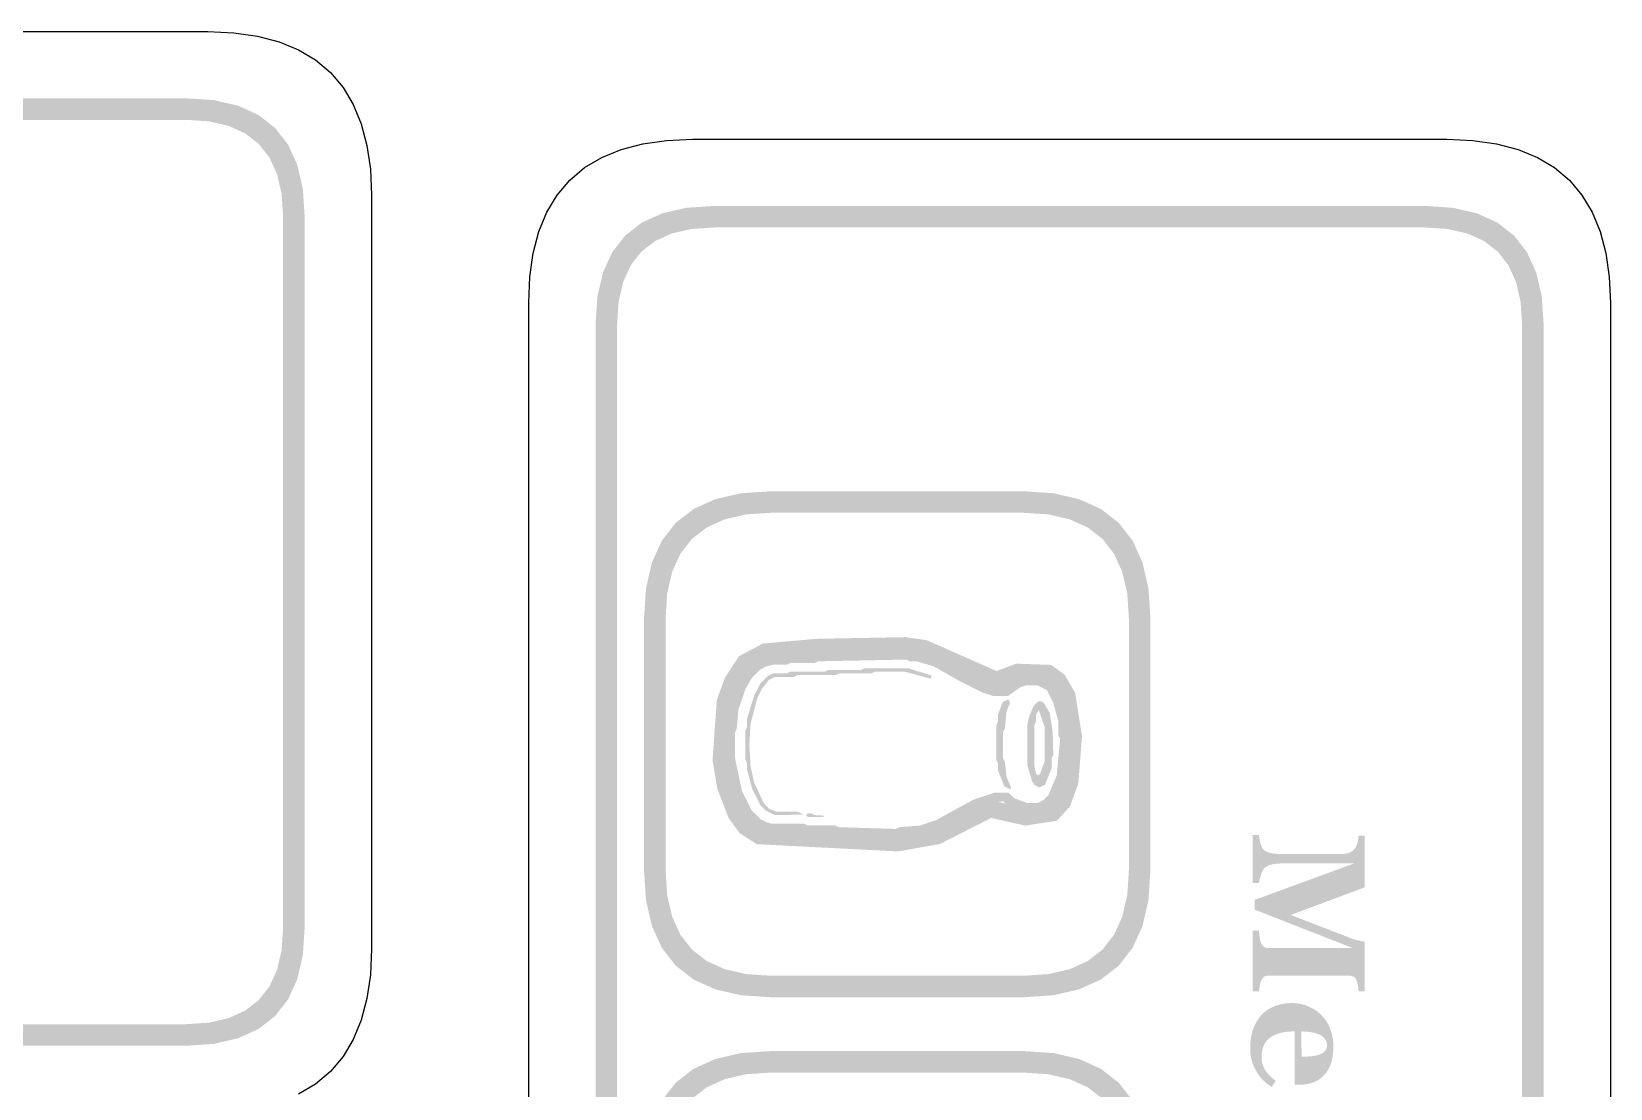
# Model space of a CAD drawing. Header units: millimetres. Extents: x 6 to 441, y 6 to 299.
# Drawn here: x 105.73 to 135.04, y 73.41 to 93.04 of the extents above; entities that cross this region are included whole.
import ezdxf

# ---------------------------------------------------------------- set-up
doc = ezdxf.new("R2010")
doc.units = ezdxf.units.MM
doc.layers.add('CUT', color=1, linetype='Continuous')
doc.layers.add('RASTER', color=7, linetype='Continuous')

msp = doc.modelspace()

# ---------------------------------------------------------------- hatches: boundary and pattern name
at = {"layer": 'RASTER'}
h = msp.add_hatch(color=7, dxfattribs=at)
h.paths.add_polyline_path([(49.2, 89.6), (49.234, 90.116), (49.338, 90.563), (49.509, 90.941), (49.75, 91.25), (50.059, 91.491), (50.438, 91.663), (50.884, 91.766), (51.4, 91.8), (108.6, 91.8), (109.116, 91.766), (109.563, 91.663), (109.941, 91.491), (110.25, 91.25), (110.491, 90.941), (110.663, 90.563), (110.766, 90.116), (110.8, 89.6), (110.8, 76.4), (110.766, 75.884), (110.663, 75.438), (110.491, 75.059), (110.25, 74.75), (109.941, 74.509), (109.563, 74.338), (109.116, 74.234), (108.6, 74.2), (51.4, 74.2), (50.884, 74.234), (50.438, 74.337), (50.059, 74.509), (49.75, 74.75), (49.509, 75.059), (49.338, 75.438), (49.234, 75.884), (49.2, 76.4)])
h.paths.add_polyline_path([(49.6, 89.6), (49.6, 76.4), (49.628, 75.978), (49.713, 75.613), (49.853, 75.303), (50.05, 75.05), (50.303, 74.853), (50.613, 74.712), (50.978, 74.628), (51.4, 74.6), (108.6, 74.6), (109.022, 74.628), (109.387, 74.712), (109.697, 74.853), (109.95, 75.05), (110.147, 75.303), (110.288, 75.613), (110.372, 75.978), (110.4, 76.4), (110.4, 89.6), (110.372, 90.022), (110.288, 90.387), (110.147, 90.697), (109.95, 90.95), (109.697, 91.147), (109.387, 91.288), (109.022, 91.372), (108.6, 91.4), (51.4, 91.4), (50.978, 91.372), (50.613, 91.288), (50.303, 91.147), (50.05, 90.95), (49.853, 90.697), (49.713, 90.387), (49.628, 90.022), (49.6, 89.6)], flags=0)
h = msp.add_hatch(color=7, dxfattribs=at)
h.paths.add_polyline_path([(131.6, 89.8), (132.116, 89.766), (132.563, 89.663), (132.941, 89.491), (133.25, 89.25), (133.491, 88.941), (133.663, 88.563), (133.766, 88.116), (133.8, 87.6), (133.8, 30.4), (133.766, 29.884), (133.663, 29.438), (133.491, 29.059), (133.25, 28.75), (132.941, 28.509), (132.563, 28.337), (132.116, 28.234), (131.6, 28.2), (118.4, 28.2), (117.884, 28.234), (117.438, 28.338), (117.059, 28.509), (116.75, 28.75), (116.509, 29.059), (116.338, 29.438), (116.234, 29.884), (116.2, 30.4), (116.2, 87.6), (116.234, 88.116), (116.338, 88.563), (116.509, 88.941), (116.75, 89.25), (117.059, 89.491), (117.438, 89.663), (117.884, 89.766), (118.4, 89.8)])
h.paths.add_polyline_path([(131.6, 89.4), (118.4, 89.4), (117.978, 89.372), (117.613, 89.288), (117.303, 89.147), (117.05, 88.95), (116.853, 88.697), (116.712, 88.387), (116.628, 88.022), (116.6, 87.6), (116.6, 30.4), (116.628, 29.978), (116.712, 29.612), (116.853, 29.303), (117.05, 29.05), (117.303, 28.853), (117.613, 28.713), (117.978, 28.628), (118.4, 28.6), (131.6, 28.6), (132.022, 28.628), (132.388, 28.713), (132.697, 28.853), (132.95, 29.05), (133.147, 29.303), (133.288, 29.612), (133.372, 29.978), (133.4, 30.4), (133.4, 87.6), (133.372, 88.022), (133.288, 88.387), (133.147, 88.697), (132.95, 88.95), (132.697, 89.147), (132.388, 89.288), (132.022, 89.372), (131.6, 89.4)], flags=0)
h = msp.add_hatch(color=7, dxfattribs=at)
h.paths.add_polyline_path([(124.15, 84.5), (124.701, 84.463), (125.178, 84.353), (125.582, 84.17), (125.913, 83.913), (126.17, 83.582), (126.353, 83.178), (126.463, 82.701), (126.5, 82.15), (126.5, 77.45), (126.463, 76.899), (126.353, 76.422), (126.17, 76.018), (125.913, 75.687), (125.582, 75.43), (125.178, 75.247), (124.701, 75.137), (124.15, 75.1), (119.45, 75.1), (118.899, 75.137), (118.422, 75.247), (118.018, 75.43), (117.687, 75.688), (117.43, 76.018), (117.247, 76.422), (117.137, 76.899), (117.1, 77.45), (117.1, 82.15), (117.137, 82.701), (117.247, 83.178), (117.43, 83.582), (117.688, 83.913), (118.018, 84.17), (118.422, 84.353), (118.899, 84.463), (119.45, 84.5)])
h.paths.add_polyline_path([(124.15, 84.1), (119.45, 84.1), (118.993, 84.07), (118.597, 83.978), (118.262, 83.826), (117.988, 83.613), (117.774, 83.338), (117.622, 83.003), (117.53, 82.607), (117.5, 82.15), (117.5, 77.45), (117.53, 76.993), (117.622, 76.597), (117.774, 76.262), (117.988, 75.988), (118.262, 75.774), (118.597, 75.622), (118.993, 75.53), (119.45, 75.5), (124.15, 75.5), (124.607, 75.53), (125.003, 75.622), (125.338, 75.774), (125.613, 75.988), (125.826, 76.262), (125.978, 76.597), (126.07, 76.993), (126.1, 77.45), (126.1, 82.15), (126.07, 82.607), (125.978, 83.003), (125.826, 83.338), (125.613, 83.612), (125.338, 83.826), (125.003, 83.978), (124.607, 84.07), (124.15, 84.1)], flags=0)
h = msp.add_hatch(color=7, dxfattribs=at)
h.paths.add_polyline_path([(125.23, 79.954), (125.163, 79.072), (125.007, 78.646), (124.765, 78.379), (124.178, 78.289), (123.543, 78.43), (122.594, 77.948), (121.817, 77.809), (119.191, 77.944), (118.876, 78.147), (118.67, 78.429), (118.46, 78.974), (118.371, 79.503), (118.451, 80.624), (118.603, 81.038), (118.864, 81.438), (119.308, 81.671), (120.289, 81.758), (121.945, 81.79), (122.346, 81.734), (123.643, 81.161), (124.009, 81.297), (124.655, 81.275), (124.909, 81.091), (125.104, 80.75)])
h.paths.add_polyline_path([(124.908, 79.941), (124.797, 80.642), (124.665, 80.872), (124.546, 80.958), (124.062, 80.975), (123.632, 80.815), (122.257, 81.424), (121.926, 81.47), (120.307, 81.438), (119.4, 81.358), (119.086, 81.193), (118.891, 80.893), (118.767, 80.556), (118.693, 79.519), (118.771, 79.059), (118.953, 78.583), (119.1, 78.384), (119.292, 78.259), (121.797, 78.131), (122.491, 78.255), (123.501, 78.768), (124.189, 78.614), (124.604, 78.678), (124.728, 78.815), (124.847, 79.141), (124.908, 79.941)], flags=0)
h = msp.add_hatch(color=7, dxfattribs=at)
h.paths.add_polyline_path([(124.976, 80.144), (124.986, 79.479), (124.954, 79.415), (124.954, 79.286), (124.858, 78.933), (124.739, 78.699), (124.674, 78.634), (124.504, 78.548), (124.28, 78.516), (124.215, 78.548), (124.055, 78.548), (123.885, 78.634), (123.766, 78.74), (123.509, 78.708), (123.114, 78.525), (122.449, 78.162), (122, 78.066), (120.972, 78.066), (120.908, 78.098), (120.234, 78.098), (120.17, 78.13), (119.495, 78.13), (119.335, 78.162), (119.165, 78.249), (118.94, 78.474), (118.725, 78.933), (118.628, 79.35), (118.628, 79.575), (118.596, 79.639), (118.596, 79.961), (118.628, 80.025), (118.66, 80.442), (118.757, 80.763), (118.94, 81.126), (119.132, 81.319), (119.303, 81.405), (119.559, 81.47), (120.523, 81.502), (120.587, 81.534), (122.096, 81.534), (122.546, 81.405), (123.445, 80.924), (123.669, 80.86), (123.788, 80.869), (123.885, 80.966), (124.055, 81.052), (124.408, 81.084), (124.674, 80.966), (124.771, 80.837), (124.922, 80.474)])
h.paths.add_polyline_path([(124.825, 79.896), (124.793, 79.961), (124.793, 80.217), (124.697, 80.571), (124.578, 80.805), (124.408, 80.892), (124.183, 80.892), (124.087, 80.86), (123.862, 80.699), (123.573, 80.699), (123.38, 80.763), (122.973, 80.966), (122.481, 81.245), (122.16, 81.341), (122.032, 81.341), (121.968, 81.373), (120.33, 81.341), (120.266, 81.309), (119.816, 81.309), (119.752, 81.277), (119.495, 81.277), (119.367, 81.245), (119.261, 81.19), (119.1, 81.03), (118.982, 80.827), (118.853, 80.442), (118.821, 80.089), (118.789, 80.025), (118.789, 79.543), (118.917, 78.933), (119.1, 78.57), (119.261, 78.41), (119.367, 78.355), (119.463, 78.323), (120.073, 78.323), (120.137, 78.291), (120.651, 78.291), (120.715, 78.259), (121.775, 78.227), (121.839, 78.259), (122.225, 78.291), (122.514, 78.387), (123.22, 78.773), (123.605, 78.901), (123.862, 78.901), (123.981, 78.795), (124.215, 78.708), (124.408, 78.708), (124.514, 78.763), (124.61, 78.859), (124.761, 79.222)], flags=0)
h.paths.add_polyline_path([(124.687, 80.015), (124.697, 79.607), (124.665, 79.543), (124.665, 79.35), (124.546, 79.052), (124.44, 78.997), (124.353, 79.039), (124.302, 79.116), (124.215, 79.415), (124.215, 80.153), (124.247, 80.314), (124.334, 80.516), (124.398, 80.58), (124.44, 80.603), (124.514, 80.58), (124.633, 80.378)], flags=0)
h.paths.add_polyline_path([(124.536, 80.121), (124.43, 80.433), (124.376, 80.346), (124.376, 80.217), (124.344, 80.153), (124.344, 79.415), (124.376, 79.254), (124.408, 79.222), (124.45, 79.245), (124.536, 79.479)], flags=0)
h.paths.add_polyline_path([(123.917, 78.988), (123.894, 78.965), (123.788, 79.02), (123.669, 79.318), (123.669, 79.447), (123.637, 79.511), (123.637, 80.153), (123.669, 80.217), (123.669, 80.346), (123.756, 80.58), (123.862, 80.635), (123.894, 80.571), (123.83, 80.41), (123.798, 80.089), (123.766, 80.025), (123.766, 79.543), (123.798, 79.479), (123.83, 79.19)], flags=0)
h.paths.add_polyline_path([(122.44, 81.075), (122.417, 81.02), (121.936, 81.149), (121.39, 81.149), (121.325, 81.116), (120.715, 81.116), (120.651, 81.084), (119.945, 81.084), (119.881, 81.052), (119.527, 81.052), (119.421, 80.998), (119.293, 80.837), (119.206, 80.667), (119.078, 80.185), (119.055, 79.79), (119.078, 79.383), (119.142, 79.094), (119.325, 78.699), (119.421, 78.602), (119.559, 78.548), (119.945, 78.548), (120.064, 78.493), (119.527, 78.484), (119.357, 78.57), (119.261, 78.667), (119.11, 78.965), (119.014, 79.318), (119.014, 79.447), (118.982, 79.511), (118.982, 80.057), (119.014, 80.121), (119.014, 80.282), (119.142, 80.699), (119.261, 80.933), (119.389, 81.062), (119.495, 81.116), (119.752, 81.116), (119.816, 81.149), (120.459, 81.149), (120.523, 81.181), (121.133, 81.181), (121.197, 81.213), (122, 81.213)], flags=0)
h.paths.add_polyline_path([(120.449, 78.474), (120.426, 78.451), (120.137, 78.451), (120.105, 78.484), (120.137, 78.516), (120.202, 78.516), (120.266, 78.484)], flags=0)
msp.add_hatch(color=7, dxfattribs=at).paths.add_polyline_path([(128.4, 75.208), (128.4, 76.335), (128.514, 76.335), (128.515, 76.322), (128.517, 76.309), (128.518, 76.294), (128.52, 76.279), (128.522, 76.264), (128.524, 76.247), (128.526, 76.23), (128.529, 76.213), (128.531, 76.195), (128.534, 76.179), (128.537, 76.165), (128.54, 76.152), (128.542, 76.14), (128.545, 76.13), (128.548, 76.121), (128.551, 76.114), (128.557, 76.101), (128.563, 76.089), (128.57, 76.077), (128.577, 76.067), (128.585, 76.058), (128.593, 76.05), (128.602, 76.042), (128.611, 76.036), (128.621, 76.031), (128.631, 76.026), (128.642, 76.022), (128.654, 76.019), (128.667, 76.016), (128.68, 76.014), (128.693, 76.013), (128.708, 76.013), (130.26, 76.013), (128.434, 76.728), (128.434, 76.912), (128.447, 76.916), (128.464, 76.921), (128.483, 76.927), (128.506, 76.935), (128.531, 76.944), (128.56, 76.954), (128.591, 76.965), (128.626, 76.977), (128.661, 76.99), (128.694, 77.002), (128.725, 77.014), (128.755, 77.024), (128.783, 77.035), (128.809, 77.044), (128.833, 77.053), (128.856, 77.062), (130.284, 77.587), (129.02, 77.587), (128.976, 77.587), (128.934, 77.586), (128.896, 77.584), (128.86, 77.581), (128.827, 77.578), (128.796, 77.574), (128.768, 77.569), (128.744, 77.563), (128.721, 77.557), (128.699, 77.549), (128.68, 77.541), (128.662, 77.532), (128.645, 77.521), (128.63, 77.51), (128.617, 77.498), (128.605, 77.485), (128.597, 77.475), (128.59, 77.463), (128.582, 77.449), (128.575, 77.434), (128.568, 77.416), (128.561, 77.397), (128.553, 77.376), (128.546, 77.354), (128.54, 77.331), (128.534, 77.31), (128.529, 77.291), (128.525, 77.273), (128.521, 77.258), (128.518, 77.244), (128.516, 77.232), (128.514, 77.221), (128.4, 77.221), (128.4, 78.115), (128.514, 78.115), (128.516, 78.105), (128.517, 78.094), (128.519, 78.081), (128.521, 78.067), (128.524, 78.051), (128.527, 78.034), (128.53, 78.015), (128.534, 77.995), (128.538, 77.975), (128.543, 77.956), (128.549, 77.938), (128.555, 77.92), (128.562, 77.904), (128.57, 77.888), (128.578, 77.874), (128.588, 77.86), (128.599, 77.846), (128.612, 77.833), (128.626, 77.821), (128.643, 77.811), (128.661, 77.801), (128.681, 77.793), (128.702, 77.786), (128.726, 77.781), (128.752, 77.776), (128.78, 77.772), (128.811, 77.768), (128.844, 77.765), (128.88, 77.763), (128.919, 77.762), (128.96, 77.761), (129.004, 77.76), (130.033, 77.76), (130.056, 77.761), (130.078, 77.762), (130.099, 77.764), (130.119, 77.766), (130.138, 77.769), (130.156, 77.773), (130.173, 77.778), (130.189, 77.784), (130.204, 77.79), (130.219, 77.797), (130.232, 77.805), (130.245, 77.813), (130.257, 77.822), (130.268, 77.832), (130.279, 77.843), (130.288, 77.854), (130.299, 77.869), (130.309, 77.883), (130.318, 77.898), (130.326, 77.913), (130.332, 77.928), (130.338, 77.944), (130.343, 77.959), (130.347, 77.974), (130.35, 77.99), (130.353, 78.005), (130.355, 78.02), (130.358, 78.036), (130.36, 78.052), (130.362, 78.067), (130.363, 78.083), (130.364, 78.099), (130.479, 78.099), (130.479, 77.142), (129.106, 76.629), (130.221, 76.197), (130.237, 76.192), (130.253, 76.186), (130.27, 76.181), (130.288, 76.176), (130.307, 76.17), (130.326, 76.165), (130.346, 76.16), (130.367, 76.155), (130.388, 76.15), (130.406, 76.146), (130.423, 76.142), (130.438, 76.139), (130.451, 76.137), (130.462, 76.135), (130.471, 76.133), (130.479, 76.133), (130.479, 75.211), (130.364, 75.211), (130.364, 75.223), (130.363, 75.235), (130.361, 75.247), (130.36, 75.259), (130.358, 75.272), (130.357, 75.284), (130.355, 75.297), (130.353, 75.31), (130.35, 75.322), (130.348, 75.335), (130.345, 75.347), (130.342, 75.36), (130.339, 75.372), (130.336, 75.384), (130.333, 75.396), (130.329, 75.408), (130.324, 75.421), (130.318, 75.434), (130.312, 75.445), (130.305, 75.455), (130.297, 75.464), (130.288, 75.472), (130.279, 75.478), (130.269, 75.483), (130.259, 75.487), (130.248, 75.491), (130.237, 75.494), (130.226, 75.497), (130.214, 75.499), (130.203, 75.5), (130.191, 75.501), (130.178, 75.501), (128.706, 75.501), (128.693, 75.501), (128.681, 75.5), (128.669, 75.499), (128.658, 75.497), (128.647, 75.494), (128.637, 75.491), (128.627, 75.487), (128.618, 75.483), (128.609, 75.478), (128.6, 75.472), (128.592, 75.464), (128.584, 75.455), (128.576, 75.445), (128.569, 75.434), (128.562, 75.421), (128.555, 75.408), (128.552, 75.4), (128.549, 75.391), (128.546, 75.38), (128.542, 75.369), (128.539, 75.357), (128.536, 75.343), (128.533, 75.328), (128.53, 75.312), (128.528, 75.296), (128.525, 75.28), (128.523, 75.266), (128.52, 75.253), (128.519, 75.24), (128.517, 75.229), (128.515, 75.218), (128.514, 75.208)])
h = msp.add_hatch(color=7, dxfattribs=at)
h.paths.add_polyline_path([(128.75, 73.436), (128.729, 73.449), (128.709, 73.463), (128.689, 73.477), (128.669, 73.493), (128.649, 73.508), (128.63, 73.525), (128.611, 73.542), (128.593, 73.56), (128.574, 73.578), (128.557, 73.597), (128.54, 73.617), (128.524, 73.637), (128.508, 73.658), (128.494, 73.68), (128.479, 73.702), (128.466, 73.725), (128.452, 73.749), (128.44, 73.774), (128.428, 73.799), (128.417, 73.823), (128.407, 73.848), (128.398, 73.873), (128.389, 73.898), (128.382, 73.923), (128.375, 73.949), (128.369, 73.975), (128.364, 74.003), (128.36, 74.031), (128.357, 74.06), (128.355, 74.09), (128.354, 74.122), (128.353, 74.154), (128.354, 74.207), (128.357, 74.258), (128.362, 74.308), (128.369, 74.356), (128.377, 74.402), (128.388, 74.446), (128.4, 74.488), (128.415, 74.528), (128.431, 74.567), (128.448, 74.603), (128.467, 74.638), (128.487, 74.672), (128.508, 74.703), (128.531, 74.733), (128.555, 74.762), (128.58, 74.788), (128.607, 74.813), (128.635, 74.836), (128.663, 74.858), (128.694, 74.878), (128.725, 74.896), (128.757, 74.913), (128.791, 74.928), (128.826, 74.941), (128.861, 74.953), (128.898, 74.963), (128.935, 74.972), (128.973, 74.979), (129.012, 74.985), (129.051, 74.989), (129.091, 74.991), (129.132, 74.992), (129.17, 74.991), (129.206, 74.988), (129.243, 74.984), (129.279, 74.978), (129.314, 74.97), (129.35, 74.961), (129.384, 74.95), (129.419, 74.937), (129.453, 74.922), (129.485, 74.906), (129.517, 74.889), (129.548, 74.87), (129.578, 74.85), (129.607, 74.828), (129.635, 74.805), (129.663, 74.781), (129.688, 74.755), (129.712, 74.728), (129.735, 74.699), (129.757, 74.668), (129.777, 74.636), (129.796, 74.602), (129.814, 74.567), (129.831, 74.53), (129.846, 74.491), (129.859, 74.451), (129.87, 74.411), (129.879, 74.369), (129.887, 74.326), (129.892, 74.282), (129.895, 74.237), (129.896, 74.19), (129.895, 74.14), (129.892, 74.092), (129.889, 74.047), (129.883, 74.004), (129.876, 73.963), (129.868, 73.924), (129.857, 73.888), (129.846, 73.854), (129.833, 73.821), (129.819, 73.79), (129.803, 73.761), (129.786, 73.733), (129.769, 73.706), (129.75, 73.681), (129.729, 73.658), (129.708, 73.635), (129.687, 73.615), (129.664, 73.596), (129.641, 73.579), (129.617, 73.563), (129.592, 73.549), (129.566, 73.536), (129.539, 73.524), (129.511, 73.514), (129.483, 73.505), (129.454, 73.497), (129.424, 73.49), (129.395, 73.485), (129.365, 73.481), (129.335, 73.478), (129.304, 73.476), (129.273, 73.476), (129.178, 73.476), (129.178, 74.466), (129.105, 74.464), (129.037, 74.459), (128.973, 74.45), (128.913, 74.437), (128.859, 74.421), (128.808, 74.401), (128.762, 74.377), (128.721, 74.35), (128.684, 74.319), (128.652, 74.284), (128.625, 74.244), (128.603, 74.2), (128.586, 74.152), (128.574, 74.1), (128.567, 74.043), (128.564, 73.982), (128.565, 73.948), (128.569, 73.915), (128.575, 73.883), (128.583, 73.852), (128.594, 73.821), (128.606, 73.792), (128.622, 73.763), (128.64, 73.735), (128.659, 73.708), (128.68, 73.682), (128.702, 73.657), (128.725, 73.633), (128.75, 73.61), (128.775, 73.588), (128.802, 73.567), (128.831, 73.547)])
h.paths.add_polyline_path([(129.307, 73.996), (129.329, 73.996), (129.351, 73.996), (129.373, 73.997), (129.396, 73.998), (129.418, 73.999), (129.441, 74.001), (129.464, 74.002), (129.487, 74.004), (129.509, 74.007), (129.531, 74.01), (129.551, 74.013), (129.571, 74.016), (129.589, 74.021), (129.606, 74.025), (129.623, 74.03), (129.638, 74.035), (129.654, 74.042), (129.67, 74.049), (129.685, 74.056), (129.698, 74.065), (129.711, 74.073), (129.722, 74.083), (129.732, 74.093), (129.742, 74.103), (129.75, 74.114), (129.757, 74.126), (129.763, 74.139), (129.768, 74.152), (129.772, 74.166), (129.775, 74.181), (129.776, 74.196), (129.777, 74.212), (129.775, 74.24), (129.77, 74.266), (129.761, 74.291), (129.748, 74.314), (129.732, 74.336), (129.713, 74.356), (129.689, 74.375), (129.663, 74.393), (129.632, 74.408), (129.597, 74.422), (129.558, 74.434), (129.515, 74.445), (129.468, 74.453), (129.416, 74.459), (129.361, 74.463), (129.301, 74.466)], flags=0)
h = msp.add_hatch(color=7, dxfattribs=at)
h.paths.add_polyline_path([(124.15, 74.1), (124.701, 74.063), (125.178, 73.953), (125.582, 73.77), (125.913, 73.512), (126.17, 73.182), (126.353, 72.778), (126.463, 72.301), (126.5, 71.75), (126.5, 67.05), (126.463, 66.499), (126.353, 66.022), (126.17, 65.618), (125.913, 65.287), (125.582, 65.03), (125.178, 64.847), (124.701, 64.737), (124.15, 64.7), (119.45, 64.7), (118.899, 64.737), (118.422, 64.847), (118.018, 65.03), (117.687, 65.287), (117.43, 65.618), (117.247, 66.022), (117.137, 66.499), (117.1, 67.05), (117.1, 71.75), (117.137, 72.301), (117.247, 72.778), (117.43, 73.182), (117.688, 73.512), (118.018, 73.77), (118.422, 73.953), (118.899, 74.063), (119.45, 74.1)])
h.paths.add_polyline_path([(124.15, 73.7), (119.45, 73.7), (118.993, 73.67), (118.597, 73.578), (118.262, 73.426), (117.988, 73.213), (117.774, 72.938), (117.622, 72.603), (117.53, 72.207), (117.5, 71.75), (117.5, 67.05), (117.53, 66.593), (117.622, 66.197), (117.774, 65.862), (117.988, 65.587), (118.262, 65.374), (118.597, 65.222), (118.993, 65.13), (119.45, 65.1), (124.15, 65.1), (124.607, 65.13), (125.003, 65.222), (125.338, 65.374), (125.613, 65.588), (125.826, 65.862), (125.978, 66.197), (126.07, 66.593), (126.1, 67.05), (126.1, 71.75), (126.07, 72.207), (125.978, 72.603), (125.826, 72.938), (125.613, 73.213), (125.338, 73.426), (125.003, 73.578), (124.607, 73.67), (124.15, 73.7)], flags=0)

# ---------------------------------------------------------------- linework, layer by layer
at = {"layer": 'CUT'}
for points in [[(50.999, 93.04), (109.001, 93.04), (109.483, 93.019), (109.925, 92.956), (110.325, 92.851), (110.685, 92.703), (111.003, 92.512), (111.278, 92.278), (111.512, 92.003), (111.703, 91.685), (111.851, 91.325), (111.956, 90.925), (112.019, 90.483), (112.04, 90.001), (112.04, 75.999), (112.019, 75.517), (111.956, 75.075), (111.851, 74.675), (111.703, 74.315), (111.512, 73.997), (111.278, 73.722), (111.003, 73.488), (110.685, 73.297)], [(114.96, 29.999), (114.96, 88.001), (114.981, 88.483), (115.044, 88.925), (115.149, 89.325), (115.297, 89.685), (115.488, 90.003), (115.722, 90.278), (115.997, 90.512), (116.315, 90.703), (116.675, 90.851), (117.075, 90.956), (117.517, 91.019), (117.999, 91.04), (132.001, 91.04), (132.483, 91.019), (132.925, 90.956), (133.325, 90.851), (133.685, 90.703), (134.003, 90.512), (134.278, 90.278), (134.512, 90.003), (134.703, 89.685), (134.851, 89.325), (134.956, 88.925), (135.019, 88.483), (135.04, 88.001), (135.04, 29.999)]]:
    msp.add_lwpolyline(points, dxfattribs=at)

doc.saveas('drawing.dxf')
